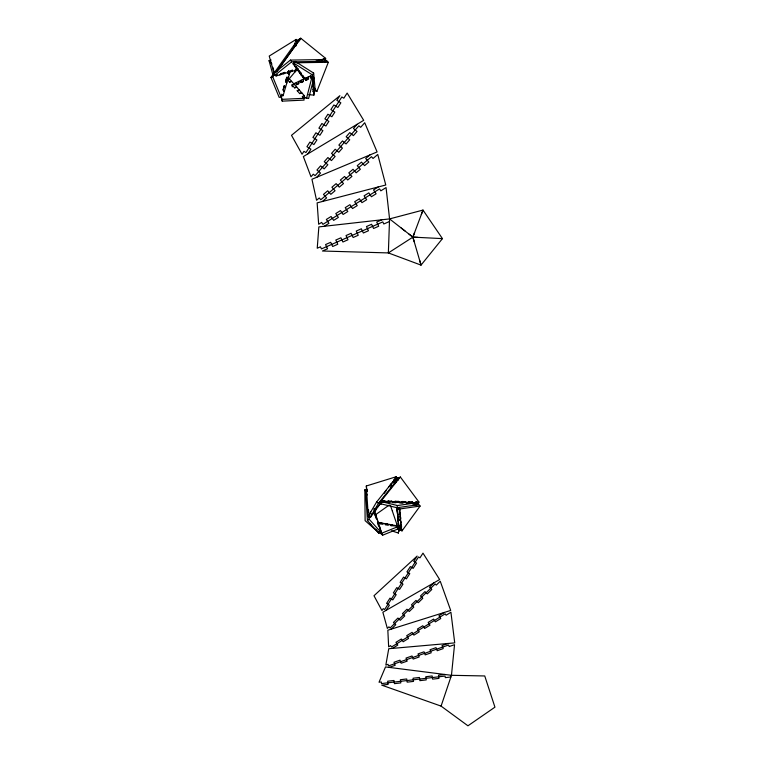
<?xml version="1.0" encoding="UTF-8"?>
<svg xmlns="http://www.w3.org/2000/svg" width="764" height="764" viewBox="0 0 764 764"><rect width="100%" height="100%" fill="white"/><g stroke="black" fill="none" stroke-linecap="round" stroke-linejoin="round"><path stroke-width="1.15" d="M391.378 530.76L398.378 533.043L399.123 526.434L397.28 526.1M398.378 533.043L399.123 526.434M307.93 153.831L310.919 149.2L306.937 146.698L309.936 142.056L313.918 144.568L316.907 139.927L312.925 137.424L315.914 132.783L319.896 135.295L322.895 130.654L318.913 128.151L321.902 123.51L325.884 126.022L328.873 121.38L324.891 118.878L327.89 114.237L331.872 116.749L334.861 112.107L330.879 109.605L333.868 104.964L337.85 107.476L340.849 102.834L336.857 100.332L339.856 95.701L291.504 135.314L302.057 154.252L303.948 151.329L305.944 152.58L341.842 96.952L343.838 98.203L347.152 93.065L363.702 120.33L303.356 156.582L311.005 176.79L313.297 174.173L315.083 175.682L358.889 125.812L360.675 127.321L364.714 122.727L377.101 151.931L311.941 179.273L316.563 200.263L319.257 197.981L320.823 199.738L371.476 156.715L373.042 158.473L377.76 154.462L385.772 185.003L317.136 202.871L318.664 224.263L321.634 222.4L322.924 224.349L379.546 188.899L380.835 190.847L386.059 187.572L389.564 218.915L388.36 252.922L421.031 265.108L442.442 238.626L422.998 210.081L389.564 218.915L318.855 226.898L317.232 248.224L320.46 246.81L321.453 248.911L382.802 221.894L383.795 223.995L389.478 221.493M308.56 94.717L313.909 95.08L312.572 76.228L310.509 75.913L310.404 78.205L311.874 77.517L313.937 77.832L308.618 98.489L304.492 97.601L302.468 98.298L304.559 97.505L304.349 95.701L287.789 77.059M299.622 40.874L299.717 38.945L296.699 40.817M374.58 512.845L374.723 511.527L381.093 531.181L378.801 533.167L367.446 520.58L365.612 492.446L367.264 491.051M378.4 524.629L378.543 523.321L377.454 522.49L378.724 526.425L379.813 527.255L379.67 528.564M380.778 501.117L380.252 503.304L381.58 503.734L380.338 503.696L380.864 501.499L382.105 501.547L380.778 501.117L416.762 502.779L416.237 504.966L412.77 504.842M380.338 503.696L396.936 507.726L397.461 505.539L416.762 502.779M306.545 98.174L311.874 77.517M293.519 48.342L296.126 39.413L297.301 40.855L295.926 45.573L294.751 44.131L270.953 77.431L279.185 97.391L281.009 96.875L281.801 94.182L283.11 95.672L281.286 96.188M288.572 71.004L287.952 73.115L289.269 74.595L288.095 73.153L288.706 71.052M295.964 45.716L296.575 43.615L294.751 44.131L296.718 43.653L296.098 45.764M283.11 95.672L290.186 71.434M397.929 480.308L398.818 477.624L396.564 478.331M450.894 676.99L445.307 677.649L445.087 676.064L381.522 683.57L381.303 681.975L379.03 682.242L385.514 666.934L451.457 675.309L484.748 675.959L494.938 707.168L467.95 725.8L441.076 706.108L451.457 675.309L454.542 644.682L449.184 646.545L448.611 645.017L388.589 665.864L388.007 664.327L385.839 665.081L388.742 648.722L454.723 642.887L450.922 612.241L446.1 615.221L445.192 613.836L391.512 647.012L390.605 645.628L388.647 646.841L387.835 630.204L450.703 610.436L440.245 581.232L436.301 585.09L435.136 583.954L390.108 627.979L388.943 626.843L387.338 628.409L382.859 612.241L439.644 579.542L422.989 553.146L419.952 557.854L418.538 556.966L384.607 609.538L383.194 608.641L381.952 610.56L373.988 595.739L417.125 556.077L413.725 561.339L416.552 563.116L413.162 568.368L410.335 566.592L406.945 571.844L409.771 573.63L406.381 578.883L403.554 577.106L400.155 582.359L402.991 584.145L399.591 589.397L396.764 587.621L393.374 592.874L396.201 594.65L392.811 599.912L389.984 598.136L386.594 603.388L389.42 605.164L386.021 610.426M315.389 89.617L314.099 92.883L313.02 91.25L314.09 92.883L313.192 90.754M324.824 61.301L326.734 60.834L324.652 61.788L326.734 60.834L324.031 58.647M314.09 92.883L314.271 92.387M299.545 39.441L299.717 38.945L296.527 41.304M398.646 478.111L398.818 477.624L395.255 479.162M392.352 511.04L392.524 510.562M399.075 530.894L398.512 528.201L399.075 530.894L398.331 528.688M417.192 502.292L418.424 504.67L396.936 507.726M396.841 524.276L397.013 523.789M418.605 504.183L420.095 506.054L401.969 530.923L400.26 529.528M381.809 219.784L376.7 222.037L378.686 226.249L373.577 228.493L371.581 224.291L366.472 226.545L368.458 230.747L363.349 233.001L361.362 228.789L356.244 231.043L358.24 235.255L353.121 237.499L351.134 233.297L346.025 235.551L348.012 239.753L342.902 242.007L340.906 237.795L335.797 240.049L337.783 244.26L332.674 246.514L330.688 242.303L325.569 244.556L327.565 248.758L322.446 251.012L388.36 252.922L412.875 237.136L422.998 210.081L421.308 214.588M414.241 241.796L412.885 237.126L414.565 232.619M312.772 89.512L313.937 90.935L315.102 89.044L313.297 88.08L315.054 90.505L316.859 91.47L328.329 62.276L326.534 61.311L291.657 61.865L274.839 75.264L273.598 73.487L290.416 60.089L321.482 59.602L322.714 61.378L319.877 62.304M368.487 516.168L369.06 515.079L368.124 516.378L370.062 517.562L370.989 516.263L370.425 517.352L368.487 516.168L370.416 513.494M392.113 483.039L390.261 485.904M368.124 516.378L376.576 502.063L394.673 479.477L396.611 480.661L394.052 484.223M370.062 517.562L378.505 503.247L398.665 478.092L400.355 477.003L418.987 502.12L417.297 503.209L414.269 503.104L415.95 502.015L418.987 502.12M304.11 79.074L293.023 63.756L294.188 61.855M293.023 63.756L294.933 64.682L293.939 63.297L295.105 61.406L313.651 73.067L315.102 89.044L313.823 90.973M313.937 90.935L312.486 74.968L313.651 73.067M270.953 77.431L272.777 76.916L274.801 74.079L276.043 75.961L297.845 69.639M275.89 72.551L300.71 38.2L325.674 58.379L324.49 59.659L321.338 60.576M277.074 71.272L300.71 38.2M368.983 517.438L368.248 515.557L370.817 511.995M384.263 493.305L386.183 490.631M388.742 487.069L391.302 483.517M395.179 481.033L396.908 478.636L396.172 476.755L393.871 479.954L395.303 479.859L396.038 481.74L394.119 484.414M392.753 482.151L394.673 479.477M393.384 482.533L395.303 479.859M390.757 487.174L392.037 485.398M380.596 502.913L378.104 506.666L376.671 506.761M370.425 517.352L380.673 503.104L379.231 503.199M415.95 502.015L416.6 503.447L413.133 503.323L412.493 501.891L410.803 502.979L407.336 502.855L409.026 501.767L409.666 503.209L406.2 503.084L405.56 501.642L403.869 502.731L400.403 502.607L402.093 501.518L402.733 502.96L399.276 502.836L398.627 501.394L396.936 502.483L393.47 502.368L395.16 501.279L395.809 502.712L392.343 502.588L391.693 501.155L390.003 502.244L386.536 502.12L388.227 501.031L388.876 502.464L385.409 502.34L384.76 500.907L383.07 501.996L379.603 501.872L381.293 500.783L400.355 477.003M294.885 72.036L296.747 69.82L288.677 79.427M276.043 75.961L277.227 74.576L274.839 75.264M281.018 73.478L279.834 74.862L281.018 73.583L284.81 72.37L283.625 73.764L284.81 72.484M288.601 71.272L287.417 72.666L288.601 71.386L292.392 70.173L291.208 71.568L292.392 70.278M296.184 69.075L294.999 70.46L296.184 69.18M357.103 124.293L353.455 128.457L357.027 131.484L353.379 135.639L349.797 132.611L346.149 136.766L349.721 139.793L346.073 143.947L342.501 140.92L338.853 145.074L342.425 148.101L338.777 152.265L335.195 149.238L331.547 153.392L335.119 156.419L331.471 160.574L327.899 157.546L324.251 161.701L327.823 164.728L324.175 168.882L320.603 165.855L316.945 170.019L320.527 173.046L316.869 177.2M398.942 512.176L400.04 510.973L399.839 508.958L398.13 507.563L398.321 509.578M399.142 514.201L400.231 512.988L400.431 515.003M399.295 519.654L398.206 520.867L398.397 522.442M399.725 520.246L400.823 519.033L400.623 517.018M400.508 528.316L401.597 527.103L401.406 525.088M400.699 530.331L401.797 529.118L401.969 530.923M433.971 582.808L429.473 587.21L431.794 589.493L427.296 593.895L424.965 591.613L420.467 596.015L422.788 598.298L418.29 602.701L415.96 600.418L411.462 604.83L413.782 607.103L409.284 611.515L406.954 609.233L402.447 613.635L404.777 615.918L400.269 620.32L397.948 618.038L393.441 622.44L395.771 624.723L391.263 629.125M369.91 154.949L365.689 158.54L368.821 162.063L364.6 165.645L361.467 162.121L357.246 165.712L360.379 169.236L356.158 172.817L353.025 169.293L348.804 172.884L351.937 176.398L347.716 179.989L344.583 176.465L340.362 180.046L343.494 183.57L339.273 187.161L336.141 183.637L331.92 187.218L335.052 190.742L330.831 194.333L327.699 190.809L323.478 194.39L326.61 197.914L322.389 201.505M367.446 520.58L369.098 519.186L368.869 515.681M375.878 514.497L389.162 505.099M378.256 186.96L373.539 189.911L376.117 193.798L371.399 196.749L368.821 192.862L364.103 195.813L366.682 199.7L361.964 202.661L359.386 198.774L354.668 201.725L357.237 205.612L352.519 208.562L349.95 204.676L345.232 207.636L347.801 211.523L343.084 214.474L340.515 210.587L335.797 213.538L338.366 217.425L333.648 220.385L331.079 216.498L326.352 219.449L328.931 223.336L324.213 226.287M296.126 39.413L269.234 56.049L274.295 74.261M444.285 612.451L438.918 615.765L440.732 618.544L435.365 621.858L433.551 619.088L428.184 622.402L429.998 625.181L424.622 628.495L422.807 625.726L417.44 629.039L419.255 631.809L413.887 635.132L412.073 632.353L406.706 635.677L408.52 638.446L403.153 641.77L401.339 638.99L395.972 642.314L397.786 645.083L392.419 648.397M392.209 524.944L390.882 525.718L396.363 525.938M398.636 527.914L397.729 525.928L396.401 526.702L397.385 526.874L398.292 528.869L382.649 535.192L379.412 532.355M294.15 83.591L310.509 75.913M311.015 76.963L312.572 76.228M379.985 529.548L381.742 533.196L397.385 526.874M292.068 85.024L294.159 84.231L292.134 84.928L292.268 86.829M297.158 90.763L299.249 89.961L297.234 90.668L299.708 93.628L301.799 92.836L299.774 93.533M304.349 95.701L302.257 96.503L303.862 98.308L304.072 100.103L282.241 101.144L281.353 97.945M273.054 75.397L269.062 60.7L271.086 59.993M289.585 82.063L291.609 81.356L289.518 82.159L287.675 79.914M294.684 87.803L296.709 87.096L294.618 87.898L292.134 84.928M448.029 643.479L442.031 645.561L443.187 648.626L437.18 650.718L436.024 647.652L430.027 649.734L431.183 652.8L425.176 654.882L424.02 651.816L418.023 653.908L419.178 656.973L413.171 659.055L412.016 655.989L406.018 658.071L407.174 661.137L401.167 663.219L400.011 660.163L394.014 662.245L395.169 665.31L389.162 667.392M368.248 515.557L366.319 485.99L396.172 476.755M315.79 61.244L317.69 60.7M318.636 60.423L325.674 58.379M324.824 61.301L326.734 60.834M399.839 508.958L420.095 506.054M398.789 526.921L397.032 508.767L399.286 508.499L399.476 510.075L399.41 509.34L397.156 509.607L399.18 530.512L401.434 530.245L399.41 509.34M399.286 508.499L399.868 514.115L397.614 514.382L397.423 512.806M399.094 526.195L401.358 525.918M444.858 674.469L438.507 675.223L438.947 678.403L432.596 679.148L432.147 675.968L425.796 676.723L426.236 679.903L419.885 680.657L419.436 677.467L413.076 678.222L413.525 681.402L407.174 682.156L406.725 678.976L400.365 679.721L400.813 682.901L394.453 683.656L394.014 680.476L387.654 681.221L388.102 684.41L381.742 685.155L441.076 706.108M394.606 481.836L396.038 481.74M374.112 510.323L375.544 510.228L376.117 509.139L372.985 513.79L371.552 513.876M380.94 532.498L378.724 532.613L365.116 520.666L364.858 489.81L367.073 489.686M281.142 96.149L282.031 99.349L303.862 98.308M296.098 62.782L328.329 62.276M416.065 504.651L418.424 504.67L416.304 501.824M381.293 500.783L384.76 500.907M388.227 501.031L391.693 501.155M395.16 501.279L398.627 501.394M402.093 501.518L405.56 501.642M409.026 501.767L412.493 501.891M408.988 234.09L412.875 237.126L417.812 237.375M389.564 218.915L412.875 237.126L442.442 238.626M397.729 525.928L378.39 522.5L379.784 523.006M380.711 523.168L382.544 523.493L381.16 522.987L379.832 523.76L382.592 524.257L383.92 523.474L388.074 524.476L386.679 523.97L385.352 524.744L388.112 525.231L389.449 524.457L392.677 525.288M397.309 528.698L398.292 528.869M380.864 501.499L397.461 505.539M304.339 97.286L306.555 97.907M296.518 66.869L294.608 65.943L296.403 66.907L298.103 69.056L296.193 68.13L297.989 69.094M299.689 71.243L297.769 70.317L299.574 71.281L301.274 73.43L299.354 72.504L301.159 73.468M302.85 75.617L300.94 74.691L302.735 75.655L304.435 77.804L302.525 76.877L304.32 77.842M376.576 502.063L378.505 503.247M373.615 509.044L375.544 510.228L374.809 508.346M293.939 63.297L312.486 74.968M381.093 531.181L380.004 530.359L380.462 531.773L369.098 519.186M401.224 228.016L405.101 231.053M323.86 59.134L326.562 61.321M369.68 523.798L370.903 524.868M375.764 529.146L376.986 530.216M269.062 60.7L271.888 63.88M314.042 87.583L316.859 91.47M290.416 60.089L291.657 61.865M321.482 59.602L322.723 61.483M381.742 533.196L382.649 535.192M272.777 76.916L281.009 96.875M366.319 485.99L367.092 491.414M390.48 505.529L397.586 526.482M374.895 513.828L375.85 516.77L375.993 515.461L374.904 514.63L376.174 518.565L377.273 519.396L378.075 523.655M367.092 494.948L364.858 489.81M365.612 492.446L366.567 495.397M378.342 531.754L378.801 533.167M412.875 237.136L421.04 265.108L419.675 260.448M272.834 67.28L273.779 70.689M274.095 71.826L274.725 74.098M399.868 514.115L399.677 512.539L399.878 514.554M400.46 520.16L400.069 516.13M397.032 508.767L397.223 510.342M397.232 510.782L397.423 512.357M397.624 514.821L397.815 516.397M397.815 516.836L398.006 518.412M398.006 518.851L398.197 520.427M398.397 522.882L398.588 524.457M398.598 524.897L398.789 526.472M282.031 99.349L282.241 101.144M401.014 521.048L401.215 523.073M400.842 524.19L401.434 530.245M398.98 528.497L399.18 530.512M312.667 80.888L313.909 95.08M368.468 509.521L368.64 512.166M296.489 82.493L296.375 84.785L298.714 83.687L298.819 81.395L298.638 83.591L296.298 84.68L296.489 82.493M301.159 80.296L301.054 82.588L303.384 81.49L303.499 79.208L303.318 81.395L300.978 82.493L301.159 80.296M305.839 78.109L305.724 80.401L308.064 79.303L308.169 77.011L307.988 79.208L305.648 80.296L305.839 78.109M284.265 85.759L283.033 89.971L284.342 91.46L283.167 90.009L284.399 85.797L285.574 87.239L284.265 85.759M286.72 77.326L285.488 81.538L286.806 83.028L285.631 81.586L286.863 77.374L288.038 78.816L286.72 77.326"/></g></svg>
